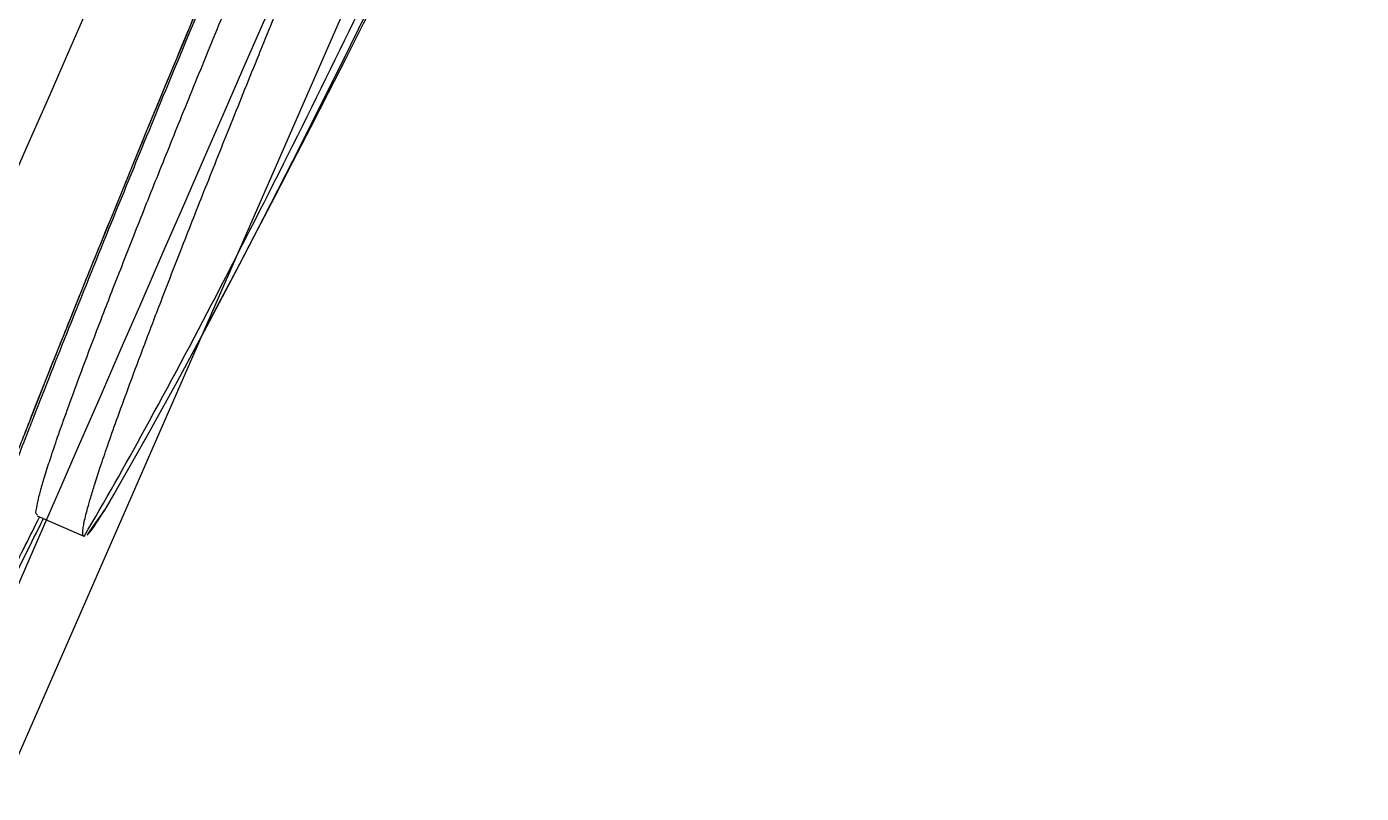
# Model space of a CAD drawing. Header units: millimetres. Extents: x 1145859089 to 1147511753, y -1047484727 to -1047247487.
# Drawn here: x 1146335853.61 to 1146335893.6, y -1047431231.32 to -1047431208.34 of the extents above; entities that cross this region are included whole.
import ezdxf
from ezdxf.xclip import XClip

# ---------------------------------------------------------------- set-up
doc = ezdxf.new("R2010")
doc.units = ezdxf.units.MM
doc.header["$LTSCALE"] = 100
doc.header["$MEASUREMENT"] = 0
doc.header["$XCLIPFRAME"] = 2
doc.layers.get('0').update_dxf_attribs({"linetype": 'CONTINUOUS'})
doc.layers.add('XREF', color=135, linetype='CONTINUOUS')
doc.layers.add('단지배치도$0$W240910', color=135, linetype='CONTINUOUS')

# ---------------------------------------------------------------- blocks, each defined once
blk = doc.blocks.new('단지배치도$0$zw$9902')
at = {"layer": '단지배치도$0$W240910', "linetype": 'ByBlock', "ltscale": 20}
for p, q in [((67175.562, -59870.414), (67241.68, -59719.244)), ((67185.187, -59838.28), (67184.661, -59839.545)), ((67190.412, -59838.11), (67189.688, -59839.584)), ((67184.661, -59839.545), (67184.15, -59840.781)), ((67189.688, -59839.584), (67188.811, -59841.35)), ((67184.15, -59840.781), (67183.652, -59841.988)), ((67188.811, -59841.35), (67187.948, -59843.065)), ((67183.652, -59841.988), (67183.168, -59843.167)), ((67183.168, -59843.167), (67182.697, -59844.317)), ((67187.948, -59843.065), (67187.08, -59844.765)), ((67182.697, -59844.317), (67182.316, -59845.254)), ((67187.08, -59844.765), (67186.223, -59846.418)), ((67182.316, -59845.254), (67181.943, -59846.172)), ((67181.943, -59846.172), (67181.581, -59847.07)), ((67186.223, -59846.418), (67185.373, -59848.03)), ((67181.581, -59847.07), (67181.228, -59847.948)), ((67181.228, -59847.948), (67180.885, -59848.805)), ((67185.373, -59848.03), (67184.492, -59849.667)), ((67180.885, -59848.805), (67180.553, -59849.641)), ((67180.553, -59849.641), (67180.231, -59850.455)), ((67184.492, -59849.667), (67183.578, -59851.322)), ((67180.231, -59850.455), (67179.921, -59851.245)), ((67183.578, -59851.322), (67182.664, -59852.926)), ((67182.664, -59852.926), (67182.315, -59853.523)), ((67181.705, -59854.31), (67180.31, -59853.7)), ((67180.484, -59853.785), (67180.487, -59853.777))]:
    blk.add_line(p, q, dxfattribs=at)
at = {"layer": '단지배치도$0$W240910'}
blk.add_arc((56404.253, -57219.78, 0), 12756.719, 322.5073299, 9.110085, dxfattribs=at)
at = {"layer": '단지배치도$0$W240910', "linetype": 'ByBlock', "ltscale": 20}
for centre, radius, start, end in [((93492.861, -71309.971), 28703.079, 156.175393, 156.577978), ((93061.131, -71121.144), 28226.861, 156.173706, 156.5796719), ((68102.701, -60220.041), 993.71, 157.345175, 157.691456)]:
    blk.add_arc(centre, radius, start, end, dxfattribs=at)
blk.add_ellipse((66756.086, -59619.918), major_axis=(177.193, -452.685), ratio=1, start_param=0.708795, end_param=0.862005, dxfattribs=at)
for points, knots in [([(67217.271, -59767.057), (67217.218, -59767.148), (67217.087, -59767.375), (67216.874, -59767.756), (67216.62, -59768.222), (67216.334, -59768.759), (67216.004, -59769.39), (67215.619, -59770.139), (67215.173, -59771.022), (67214.66, -59772.052), (67214.075, -59773.242), (67213.412, -59774.609), (67212.66, -59776.174), (67211.81, -59777.961), (67210.852, -59779.996), (67209.774, -59782.305), (67208.563, -59784.921), (67207.204, -59787.88), (67205.68, -59791.223), (67203.972, -59795.001), (67202.06, -59799.264), (67199.906, -59804.103), (67197.525, -59809.497), (67195.053, -59815.148), (67192.697, -59820.583), (67190.593, -59825.478), (67188.753, -59829.793), (67187.133, -59833.625), (67185.706, -59837.026), (67184.451, -59840.043), (67183.348, -59842.718), (67182.38, -59845.086), (67181.533, -59847.179), (67180.794, -59849.024), (67180.152, -59850.646), (67179.596, -59852.067), (67179.117, -59853.31), (67178.706, -59854.392), (67178.358, -59855.325), (67178.067, -59856.12), (67177.826, -59856.795), (67177.625, -59857.373), (67177.453, -59857.88), (67177.315, -59858.305), (67177.234, -59858.565), (67177.201, -59858.673)], [0, 0, 0, 0, 0.313904, 0.785938, 1.309904, 1.908722, 2.610799, 3.446041, 4.432154, 5.579577, 6.898803, 8.409937, 10.137933, 12.10808, 14.347045, 16.883775, 19.753734, 22.995188, 26.650958, 30.776923, 35.433042, 40.668896, 46.665278, 53.123251, 59.172395, 64.435061, 69.106362, 73.246956, 76.916151, 80.169465, 83.05019, 85.596842, 87.844859, 89.823381, 91.559072, 93.077294, 94.402921, 95.55651, 96.548523, 97.389382, 98.09617, 98.698881, 99.226154, 99.701164, 100.041093, 100.041093, 100.041093, 100.041093]), ([(67187.005, -59839.726), (67187.27, -59839.074), (67187.863, -59837.62), (67188.817, -59835.305), (67189.893, -59832.714), (67191.06, -59829.93), (67192.328, -59826.931), (67193.705, -59823.698), (67195.177, -59820.271), (67196.691, -59816.776), (67197.707, -59814.445), (67198.207, -59813.302)], [0, 0, 0, 0, 2.111795, 4.709599, 7.510723, 10.528744, 13.767017, 17.276494, 21.071442, 24.958315, 28.701306, 28.701306, 28.701306, 28.701306]), ([(67185.456, -59839.69), (67185.46, -59839.682), (67185.762, -59838.942), (67186.39, -59837.416), (67187.37, -59835.054), (67188.433, -59832.511), (67189.306, -59830.438), (67189.825, -59829.21), (67189.96, -59828.892)], [0, 0, 0, 0, 0.027123, 2.395799, 4.949845, 7.70089, 10.662526, 11.69911, 11.69911, 11.69911, 11.69911]), ([(67181.705, -59854.31), (67182.333, -59853.25), (67183.678, -59850.862), (67186.552, -59845.451), (67188.731, -59841.068), (67190.208, -59838.021)], [0, 0, 0, 0, 3.696381, 8.220258, 18.378708, 18.378708, 18.378708, 18.378708]), ([(67180.322, -59853.673), (67180.305, -59853.666), (67180.246, -59853.622), (67180.296, -59853.459), (67180.318, -59853.241), (67180.409, -59852.916), (67180.529, -59852.496), (67180.702, -59851.957), (67180.93, -59851.287), (67181.224, -59850.459), (67181.595, -59849.448), (67182.051, -59848.238), (67182.593, -59846.832), (67183.213, -59845.252), (67183.903, -59843.519), (67184.657, -59841.649), (67185.183, -59840.358), (67185.456, -59839.69)], [0, 0, 0, 0, 0.056572, 0.198676, 0.428438, 0.754553, 1.189399, 1.747264, 2.448512, 3.315932, 4.382281, 5.677849, 7.195373, 8.904606, 10.769133, 12.789286, 14.953639, 14.953639, 14.953639, 14.953639]), ([(67181.705, -59854.31), (67181.668, -59854.294), (67181.667, -59854.189), (67181.676, -59854.068), (67181.705, -59853.904), (67181.751, -59853.7), (67181.819, -59853.439), (67181.913, -59853.113), (67182.039, -59852.704), (67182.206, -59852.192), (67182.423, -59851.554), (67182.701, -59850.767), (67183.051, -59849.805), (67183.485, -59848.643), (67184.01, -59847.264), (67184.624, -59845.682), (67185.316, -59843.926), (67186.08, -59842.013), (67186.651, -59840.597), (67186.968, -59839.818), (67187.005, -59839.726)], [0, 0, 0, 0, 0.119668, 0.23634, 0.396307, 0.604907, 0.869553, 1.203409, 1.623361, 2.152528, 2.817912, 3.645571, 4.656817, 5.888304, 7.367869, 9.082794, 10.978252, 13.032661, 15.261197, 15.557989, 15.557989, 15.557989, 15.557989]), ([(67183.367, -59842.834), (67183.058, -59843.589), (67182.345, -59845.336), (67181.282, -59847.97), (67180.469, -59850.025), (67180.055, -59851.087), (67179.988, -59851.259)], [0, 0, 0, 0, 2.446365, 5.659743, 8.522791, 9.077411, 9.077411, 9.077411, 9.077411]), ([(67179.988, -59851.259), (67179.754, -59851.86), (67179.271, -59853.112), (67178.697, -59854.646), (67178.273, -59855.826), (67178.017, -59856.563), (67177.807, -59857.198), (67177.643, -59857.729), (67177.527, -59858.152), (67177.463, -59858.438), (67177.44, -59858.611), (67177.439, -59858.698), (67177.445, -59858.761), (67177.467, -59858.787), (67177.477, -59858.794)], [0, 0, 0, 0, 1.934359, 4.025605, 4.914745, 5.695686, 6.365576, 6.921655, 7.361349, 7.682563, 7.798534, 7.885155, 7.944096, 7.981948, 7.981948, 7.981948, 7.981948]), ([(67182.315, -59853.523), (67182.29, -59853.565), (67182.22, -59853.683), (67182.112, -59853.859), (67181.996, -59854.032), (67181.898, -59854.165), (67181.818, -59854.255), (67181.741, -59854.326), (67181.705, -59854.31)], [0, 0, 0, 0, 0.146887, 0.410603, 0.618281, 0.777361, 0.893175, 1.011439, 1.011439, 1.011439, 1.011439]), ([(67176.958, -59860.04), (67176.989, -59860.053), (67177.062, -59860.005), (67177.143, -59859.923), (67177.252, -59859.79), (67177.39, -59859.594), (67177.561, -59859.33), (67177.756, -59859.006), (67177.972, -59858.634), (67178.204, -59858.219), (67178.459, -59857.751), (67178.746, -59857.212), (67179.077, -59856.579), (67179.462, -59855.828), (67179.909, -59854.943), (67180.256, -59854.246), (67180.455, -59853.844), (67180.484, -59853.785)], [0, 0, 0, 0, 0.100326, 0.206262, 0.369242, 0.606878, 0.927265, 1.312136, 1.7426, 2.215469, 2.740711, 3.341417, 4.046003, 4.884087, 5.872806, 7.022504, 7.218325, 7.218325, 7.218325, 7.218325]), ([(67177.477, -59858.794), (67177.49, -59858.797), (67177.524, -59858.795), (67177.574, -59858.757), (67177.637, -59858.697), (67177.748, -59858.562), (67177.915, -59858.322), (67178.147, -59857.949), (67178.426, -59857.468), (67178.749, -59856.883), (67179.117, -59856.194), (67179.668, -59855.135), (67180.088, -59854.301), (67180.372, -59853.731)], [0, 0, 0, 0, 0.037862, 0.096823, 0.183473, 0.299482, 0.620801, 1.060633, 1.616879, 2.286963, 3.068116, 3.957485, 5.869182, 5.869182, 5.869182, 5.869182])]:
    blk.add_open_spline(points, degree=3, knots=knots, dxfattribs=at)
blk = doc.blocks.new('단지배치도')
blk.add_blockref('단지배치도$0$zw$9902', (141034.193, 142437.157))

msp = doc.modelspace()

# ---------------------------------------------------------------- block references
at = {"layer": 'XREF'}
ref = msp.add_blockref('단지배치도', (1146127639.433663, -1047513806.462535), dxfattribs=at)
XClip(ref).set_block_clipping_path([(72982.4064819524, 34919.7593965298), (360382.4067475507, 255319.7593436697)])

doc.saveas('drawing.dxf')
